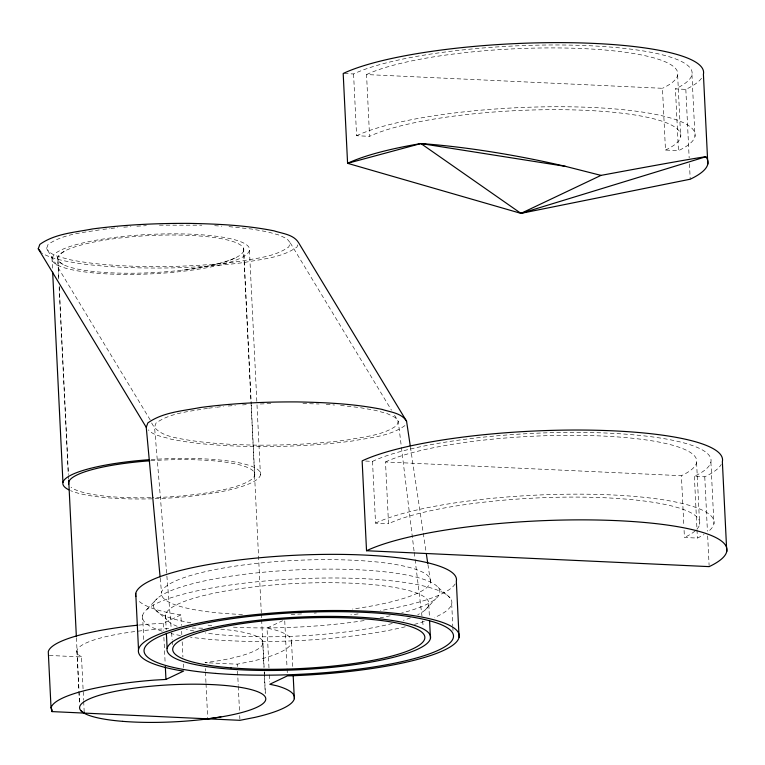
<?xml version="1.0" encoding="UTF-8"?>
<svg xmlns="http://www.w3.org/2000/svg" width="765" height="765" viewBox="0 0 765 765"><rect width="100%" height="100%" fill="white"/><g stroke="black" fill="none" stroke-linecap="round" stroke-linejoin="round"><path stroke-width="0.57" stroke-dasharray="3.83 2.87" d="M150.236 419.975L46.56 248.577L48.071 244.475C63.658 233.727 83.595 232.608 101.755 229.519M228.984 226.641L251.551 229.022L267.358 231.814L279.349 235.142L287.085 238.871L290.26 242.859L288.749 246.961C274.568 257.078 256.256 258.121 239.655 261.381C209.562 265.398 179.173 266.784 148.821 266.622C122.266 266.115 95.568 264.872 69.462 259.622C61.583 256.992 51.332 256.342 46.56 248.577M297.767 244.857L296.954 247.047C281.807 257.853 262.242 258.972 244.513 262.452C220.789 265.618 196.892 267.205 172.966 267.884C141.802 268.429 110.533 267.635 79.598 263.552C66.689 261.257 53.234 259.612 41.645 253.033M51.963 257.882L54.717 253.923A98.953 19.727 -2.8 0 1 192.541 234.262A98.953 19.727 -2.8 0 1 230.37 262.07L217.432 265.56A98.953 19.727 -2.8 0 1 108.869 273.985A98.953 19.727 -2.8 0 1 51.963 257.882L52.479 268.582M58.733 279.053L57.681 257.662L60.272 253.932L66.345 250.212M146.89 609.428L157.475 598.22M425.13 610.011L435.715 598.804M404.953 425.579C389.806 436.394 370.241 437.504 352.512 440.984C320.363 445.268 287.908 446.76 255.491 446.588C227.119 446.043 198.604 444.714 170.719 439.11C163.241 436.566 153.908 435.897 148.286 429.863M138.618 625.11A121.903 24.308 -2.8 0 1 151.489 623.963L163.203 623.284L180.865 614.907L181.382 625.435M268.984 667.874L267.033 628.103L282.61 620.711M235.065 258.034C218.398 265.111 200.296 267.674 182.491 270.122M220.75 629.174A93.215 18.59 -2.8 0 1 218.178 660.797L204.991 662.681L237.207 664.173L252.125 661.237A121.903 24.308 -2.8 0 0 274.071 629.652L267.033 628.103M102.902 229.385L109.797 228.582M110.944 228.448L117.839 227.645M207.458 408.319C190.083 411.503 170.949 412.565 156.06 423.007L154.559 427.109L171.178 628.017M208.606 408.185L215.501 407.382M216.648 407.248L223.533 406.445M123.787 227.195L130.93 226.65M136.878 226.201L146.373 225.685M228.209 405.995L235.352 405.46M242.495 404.915L248.443 404.465M159.397 225.159L201.855 225.197M260.291 403.987L270.953 403.557M302.921 403.538L319.091 403.997M344.346 73.536L353.573 73.966A177.834 35.458 -2.8 0 1 589.691 45.747A177.834 35.458 -2.8 0 1 675.438 88.903L685.823 89.381A189.309 37.743 -2.8 0 0 701.677 78.011M665.483 150.055A163.49 32.599 -2.8 0 0 586.65 110.38A163.49 32.599 -2.8 0 0 369.572 136.333L366.55 74.568L662.461 88.3L665.483 150.055L678.459 150.657L675.438 88.903M353.573 73.966L356.595 135.73L369.572 136.333M365.603 461.056L372.517 461.381A177.834 35.458 -2.8 0 1 608.634 433.153A177.834 35.458 -2.8 0 1 694.381 476.308L704.766 476.796A189.309 37.743 -2.8 0 0 721.232 464.47M697.001 529.064A163.49 32.599 -2.8 0 0 586.43 497.193A163.49 32.599 -2.8 0 0 388.524 523.738L385.503 461.984L681.405 475.706L683.843 525.593M372.517 461.381L375.539 523.136L388.524 523.738M684.082 530.346L684.426 537.47L697.403 538.072A177.834 35.458 -2.8 0 0 704.001 534.544M49.285 655.452L81.511 656.953L83.624 700.233M214.669 225.694L221.831 226.163M326.244 404.465L334.592 405.02M340.559 405.412L359.55 407.563L375.347 410.356L387.348 413.674L395.084 417.403L398.259 421.4L401.281 446.186M180.865 614.907L177.681 614.486A160.621 32.025 -2.8 0 1 137.451 599.588M63.189 264.585L58.666 261.257L57.681 257.662M81.511 656.953L77.887 654.285A93.215 18.59 -2.8 0 1 135.711 631.45M438.192 587.53L450.069 597.876M154.999 609.495L166.875 619.851M290.26 242.859L391.47 410.174M394.558 415.271L398.259 421.4L396.748 425.503C382.567 435.62 364.255 436.662 347.654 439.913C317.561 443.93 287.171 445.316 256.82 445.163C230.265 444.647 203.567 443.404 177.461 438.154C166.713 435.983 154.912 432.349 150.848 420.989M410.423 447.047L426.009 551.613M427.941 564.532L430.571 582.155M401.424 447.372L414.085 551.269M414.228 552.445L414.946 558.354M415.089 559.531L421.993 616.198M422.567 620.922L423.284 626.831M160.201 578.158L161.52 592.406M171.58 632.77L172.163 639.903M172.268 641.099L172.555 644.665M691.962 74.674L694.983 136.438M710.905 462.089L713.927 523.843M685.823 89.381L689.169 157.944M689.466 163.853L690.212 179.22M704.766 476.796L707.424 531.168M707.663 535.892L709.107 565.45M677.647 75.219L680.668 136.983M696.599 462.634L699.621 524.388M694.381 476.308L696.944 528.567M697.001 529.763L697.403 538.072M451.704 603.853L452.784 625.923M452.832 627.09L453.004 630.57M428.802 604.723L429.375 616.341M291.57 642.514L292.775 667.08M284.752 620.893L287.038 667.682M287.095 668.849L287.324 673.535M249.447 250.365L256.944 403.652M257.002 404.838L260.435 474.95M269.318 674.893L269.663 681.911M243.729 250.576A93.215 18.59 -2.8 0 1 100.617 272.158A93.215 18.59 -2.8 0 1 107.769 239.627A93.215 18.59 -2.8 0 1 243.729 250.576L251.226 403.872M251.283 405.058L254.707 475.17M262.95 643.604L264.088 667.004M264.317 671.68L264.432 674.022M264.489 675.189L265.407 693.903M243.471 248.156L261.295 612.736M261.362 613.932L261.592 618.694M261.649 619.889L263.982 667.549M264.212 672.311L265.264 693.759M237.207 664.173L237.322 666.516M237.552 671.192L238.24 685.23M238.298 686.396L239.502 710.962M239.722 715.638L239.894 719.148M205.278 668.524L205.393 670.867M205.45 672.033L205.957 682.562M206.014 683.728L207.678 717.656M181.668 631.278L181.84 634.787M182.185 641.806L182.921 657.02M183.265 664.039L183.437 667.549M165.479 614.754L166.225 629.863M163.203 623.284L163.547 630.303M163.892 637.322L165.154 663.054M142.586 615.634L143.782 640.028M83.681 701.4L84.198 711.928M57.939 260.09L58.876 279.149M59.221 286.301L68.429 474.549M68.487 475.734L68.659 479.311M76.414 637.771L78.977 690.202M79.034 691.388L79.617 703.303M59.135 287.372L68.257 473.937M76.911 650.69L78.852 690.46M78.91 691.636L79.484 703.331M455.165 583.915A160.621 32.025 -2.8 0 1 380.396 610.594M358.125 613.932A160.621 32.025 -2.8 0 1 350.81 614.85M138.14 631.154A93.215 18.59 -2.8 0 1 169.495 628.562M192.12 628.036A93.215 18.59 -2.8 0 1 204.877 628.266M242.476 614.486A134.812 26.88 -2.8 0 1 189.032 575.978A134.812 26.88 -2.8 0 1 401.128 565.526A134.812 26.88 -2.8 0 1 352.474 609.064M316.433 612.928A134.812 26.88 -2.8 0 1 314.166 613.1M301.563 613.913A134.812 26.88 -2.8 0 1 291.216 614.4M177.174 626.277A131.943 26.306 -2.8 0 1 296.39 583.446A131.943 26.306 -2.8 0 1 417.728 614.706M410.499 617.852A131.943 26.306 -2.8 0 1 403.365 620.339M392.273 623.504A131.943 26.306 -2.8 0 1 205.202 632.923M193.928 630.962A131.943 26.306 -2.8 0 1 186.373 629.212M162.276 631.221A154.884 30.877 -2.8 0 1 294.582 578.952A154.884 30.877 -2.8 0 1 434.444 617.546M424.355 621.362A154.884 30.877 -2.8 0 1 414.496 624.374M405.249 626.784A154.884 30.877 -2.8 0 1 190.437 637.14M180.483 635.524A154.884 30.877 -2.8 0 1 171.073 633.583M190.906 622.796A143.418 28.592 -2.8 0 1 197.083 582.595A143.418 28.592 -2.8 0 1 396.92 573.368A143.418 28.592 -2.8 0 1 401.51 613.081M390.15 615.796A143.418 28.592 -2.8 0 1 380.195 617.833M364.169 620.578A143.418 28.592 -2.8 0 1 231.164 627.051M211.809 625.569A143.418 28.592 -2.8 0 1 205.651 624.9M151.24 459.555A98.953 19.727 -2.8 0 1 258.503 470.179A98.953 19.727 -2.8 0 1 190.915 496.208A98.953 19.727 -2.8 0 1 70.543 490.633M150.973 460.731A93.215 18.59 -2.8 0 1 254.802 474.243A93.215 18.59 -2.8 0 1 151.872 497.671M150.734 497.699A93.215 18.59 -2.8 0 1 71.04 487.219M375.539 523.136A177.834 35.458 -2.8 0 1 598.249 494.429A177.834 35.458 -2.8 0 1 707.51 532.153M695.069 530.939A163.49 32.599 -2.8 0 1 684.426 537.47M385.503 461.984A163.49 32.599 -2.8 0 1 602.571 436.031A163.49 32.599 -2.8 0 1 681.405 475.706M356.595 135.73A177.834 35.458 -2.8 0 1 592.712 107.502A177.834 35.458 -2.8 0 1 678.459 150.657M366.55 74.568A163.49 32.599 -2.8 0 1 583.628 48.625A163.49 32.599 -2.8 0 1 662.461 88.3"/><path stroke-width="1.15" d="M160.095 576.963L146.249 427.31L38.25 248.768L39.857 244.389C55.013 233.583 74.578 232.464 92.307 228.984C124.456 224.7 156.911 223.217 189.328 223.39C217.7 223.935 246.215 225.264 274.099 230.867C282.524 233.669 293.473 234.377 298.57 242.668L406.569 421.199L410.25 445.871M146.249 427.31L147.855 422.921C163.012 412.115 182.577 411.006 200.306 407.525C232.455 403.241 264.91 401.749 297.327 401.921C325.699 402.466 354.214 403.796 382.098 409.399C390.513 412.211 401.472 412.909 406.569 421.199M600.994 175.386L565.622 166.397A194.731 35.773 11 0 0 420.922 143.552L347.587 163.318A189.309 37.743 -2.8 0 1 420.922 143.552L520.955 213.378L600.994 175.386A194.731 1.693 -10.8 0 1 705.808 156.768A189.309 37.743 -2.8 0 1 690.212 179.22L520.955 213.378L347.587 163.318L343.189 73.488A189.309 37.743 -2.8 0 1 559.578 42.62A189.309 37.743 -2.8 0 1 703.408 74.234L707.807 164.073M51.035 707.931A121.903 24.308 -2.8 0 1 154.234 680.114L165.957 679.435L183.61 671.058L180.425 670.628A160.621 32.025 -2.8 0 1 224.814 618.455A160.621 32.025 -2.8 0 1 455.452 629.155A160.621 32.025 -2.8 0 1 291.675 675.791L287.439 675.868L269.777 684.254L276.815 685.794A121.903 24.308 -2.8 0 1 254.869 717.388L239.952 720.324L52.03 711.603L51.035 707.931L48.281 651.78A121.903 24.308 -2.8 0 1 137.461 625.225M520.955 213.378L705.808 156.768M207.736 718.823L220.922 716.948M366.531 550.733L709.165 566.626A189.309 37.743 -2.8 0 0 617.881 520.688A189.309 37.743 -2.8 0 0 366.531 550.733L362.141 460.893A189.309 37.743 -2.8 0 1 578.531 430.035A189.309 37.743 -2.8 0 1 722.361 461.649L726.75 551.489M420.922 143.552L565.622 166.397M80.631 710.436L84.255 713.095M38.25 248.768L40.966 252.182M426.363 553.965L427.759 563.365M459.077 637.322L456.322 581.18A160.621 32.025 -2.8 0 0 295.29 555.256A160.621 32.025 -2.8 0 0 135.835 596.528M429.595 620.989L430.446 638.412A131.943 26.306 -2.8 0 1 227.903 668.964A131.943 26.306 -2.8 0 1 238.02 622.92A131.943 26.306 -2.8 0 1 430.446 638.412M293.167 675.265L294.315 698.665M166.388 633.344L167.133 648.443M165.326 666.564L165.957 679.435M135.759 593.391L138.513 649.533M68.726 480.506L76.357 636.585M52.661 272.139L62.94 482.466M51.915 709.26L52.03 711.603M68.783 489.81A98.953 19.727 -2.8 0 1 148.974 459.717M68.716 484.073A93.215 18.59 -2.8 0 1 149.844 460.807M122.591 721.338A93.215 18.59 -2.8 0 0 265.694 699.755A93.215 18.59 -2.8 0 0 129.734 688.806A93.215 18.59 -2.8 0 0 122.591 721.338M215.567 673.401A154.884 30.877 -2.8 0 0 453.349 637.541A154.884 30.877 -2.8 0 0 227.454 619.344A154.884 30.877 -2.8 0 0 215.567 673.401M230.982 667.855A126.206 25.159 -2.8 0 0 424.728 638.632A126.206 25.159 -2.8 0 0 240.659 623.81A126.206 25.159 -2.8 0 0 230.982 667.855"/></g></svg>
